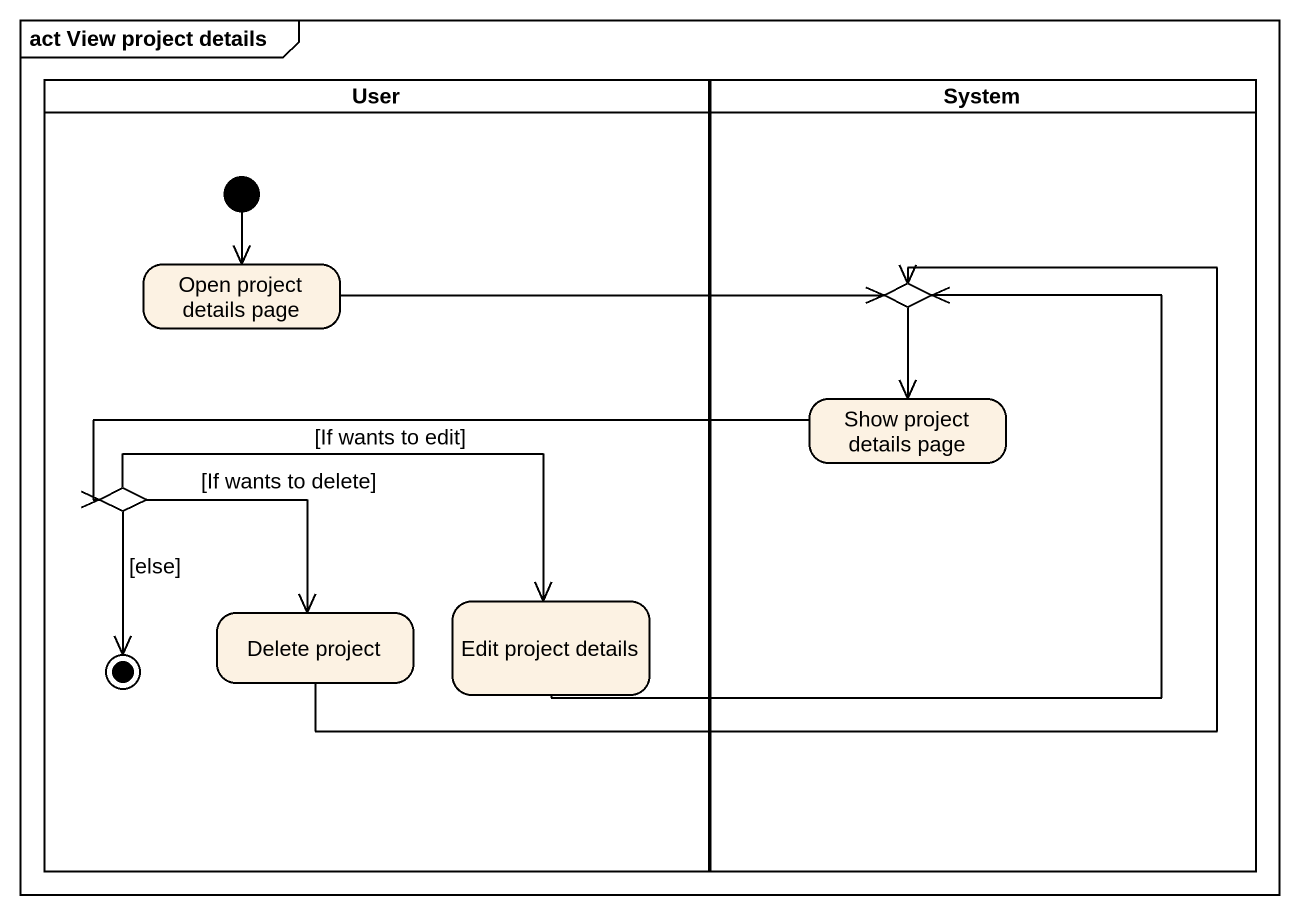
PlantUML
@startuml
mainframe act View project details
hide empty description
state User <<partition>> {
  state "Open project details page" as Open_project_details_page
  state choice2 <<choice>>
  state "Delete project" as Delete_project
  state "Edit project details" as Edit_project_details
  [*] --> Open_project_details_page
  choice2 --> [*] : [else]
}
state System <<partition>> {
  state choice1 <<choice>>
  state "Show project details page" as Show_project_details_page
}
Open_project_details_page -right-> choice1
choice1 --> Show_project_details_page
Show_project_details_page -left-> choice2
choice2 --> Delete_project : [If wants to delete]
choice2 -right-> Edit_project_details : [If wants to edit]
Delete_project -right-> choice1
Edit_project_details -up-> choice1
@enduml
